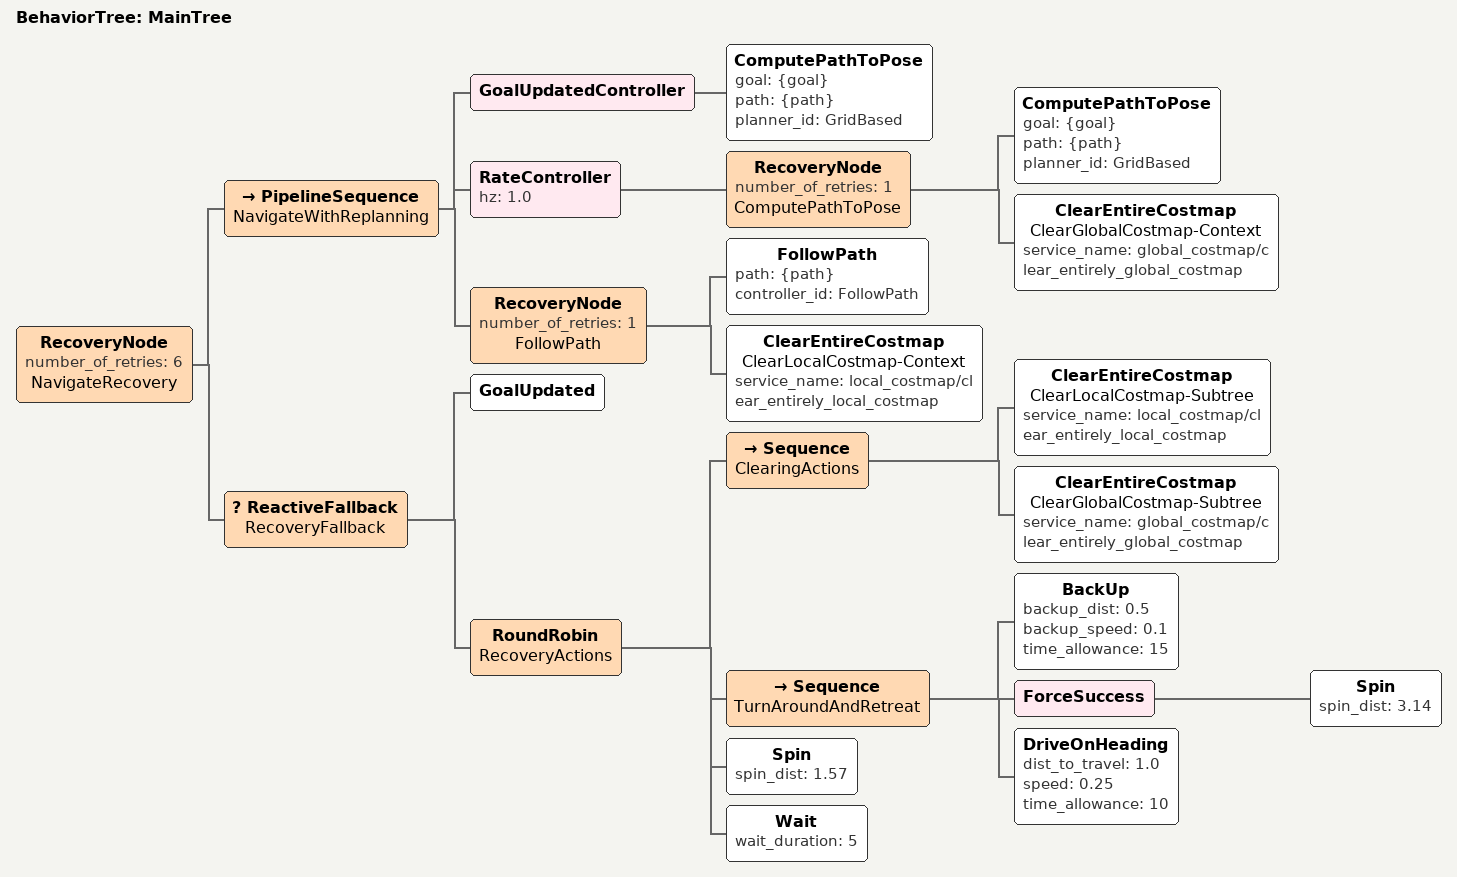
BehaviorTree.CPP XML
<!--
  nav2 の navigate_to_pose_w_replanning_and_recovery.xml を基に、単独の BackUp を外し、
  後退は引き返し（0.5 m 後退 → 反転 → 前進）の中だけに限定したもの。
  本機の LiDAR は水平 FOV が +-105 度で後方 150 度が未計測のため、
  自律的な後退は見えていない方向へ動くことになる。
-->
<root BTCPP_format="4" main_tree_to_execute="MainTree">
  <BehaviorTree ID="MainTree">
    <RecoveryNode number_of_retries="6" name="NavigateRecovery">
      <PipelineSequence name="NavigateWithReplanning">
        <GoalUpdatedController>
          <ComputePathToPose goal="{goal}" path="{path}" planner_id="GridBased"/>
        </GoalUpdatedController>
        <RateController hz="1.0">
          <RecoveryNode number_of_retries="1" name="ComputePathToPose">
            <ComputePathToPose goal="{goal}" path="{path}" planner_id="GridBased"/>
            <ClearEntireCostmap name="ClearGlobalCostmap-Context" service_name="global_costmap/clear_entirely_global_costmap"/>
          </RecoveryNode>
        </RateController>
        <RecoveryNode number_of_retries="1" name="FollowPath">
          <FollowPath path="{path}" controller_id="FollowPath"/>
          <ClearEntireCostmap name="ClearLocalCostmap-Context" service_name="local_costmap/clear_entirely_local_costmap"/>
        </RecoveryNode>
      </PipelineSequence>
      <ReactiveFallback name="RecoveryFallback">
        <GoalUpdated/>
        <RoundRobin name="RecoveryActions">
          <Sequence name="ClearingActions">
            <ClearEntireCostmap name="ClearLocalCostmap-Subtree" service_name="local_costmap/clear_entirely_local_costmap"/>
            <ClearEntireCostmap name="ClearGlobalCostmap-Subtree" service_name="global_costmap/clear_entirely_global_costmap"/>
          </Sequence>
          <Sequence name="TurnAroundAndRetreat">
            <BackUp backup_dist="0.5" backup_speed="0.1" time_allowance="15"/>
            <ForceSuccess>
              <Spin spin_dist="3.14"/>
            </ForceSuccess>
            <DriveOnHeading dist_to_travel="1.0" speed="0.25" time_allowance="10"/>
          </Sequence>
          <Spin spin_dist="1.57"/>
          <Wait wait_duration="5"/>
        </RoundRobin>
      </ReactiveFallback>
    </RecoveryNode>
  </BehaviorTree>
</root>
